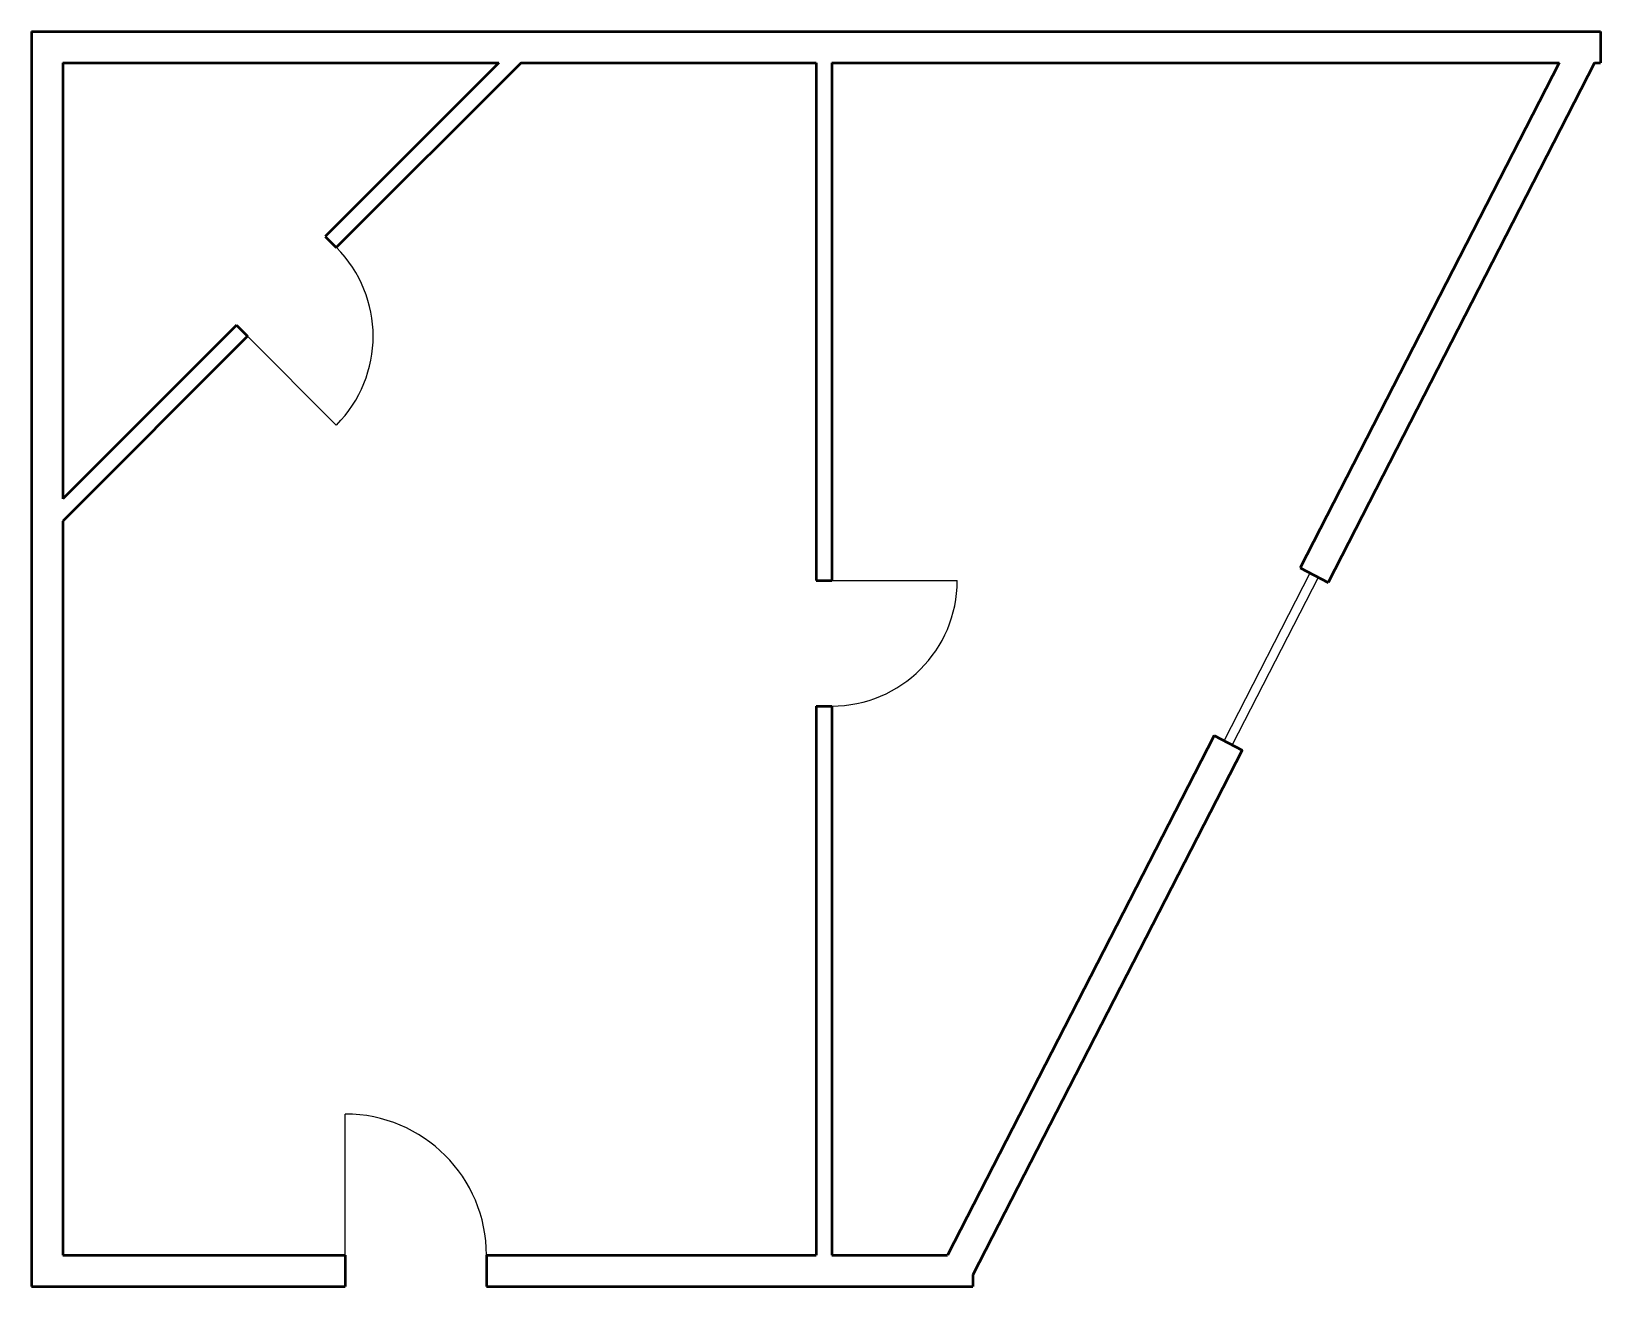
# Model space of a CAD drawing. Header units: centimetres. Extents: x 12000 to 13000, y 29200 to 30000.
import ezdxf

# ---------------------------------------------------------------- set-up
doc = ezdxf.new("R2010")
doc.units = ezdxf.units.CM
doc.layers.add('A-DOOR', color=3, linetype='CONTINUOUS')
doc.layers.add('A-GLAZ', color=4, linetype='CONTINUOUS')
doc.layers.add('A-WALL', color=7, linetype='CONTINUOUS', lineweight=50)

msp = doc.modelspace()

# ---------------------------------------------------------------- linework, layer by layer
at = {"layer": 'A-DOOR'}
for p, q in [((12137.8, 29805.7), (12194.3, 29749.1)), ((12510, 29650), (12590, 29650)), ((12200, 29220), (12200, 29310))]:
    msp.add_line(p, q, dxfattribs=at)
for centre, radius, start, end in [((12137.8, 29805.7), 80, -45, 45), ((12510, 29650), 80, -90, 0), ((12200, 29220), 90, 0, 90)]:
    msp.add_arc(centre, radius, start, end, dxfattribs=at)
at = {"layer": 'A-GLAZ'}
for p, q in [((12814.7, 29654.8), (12760, 29548)), ((12820, 29652), (12765.3, 29545.2))]:
    msp.add_line(p, q, dxfattribs=at)
at = {"layer": 'A-WALL'}
for p, q in [((12000, 30000), (13000, 30000)), ((12000, 30000), (12000, 29200)), ((13000, 30000), (13000, 29980)), ((12020, 29980), (12297.9, 29980)), ((12020, 29980), (12020, 29702.1)), ((12297.9, 29980), (12187.2, 29869.3)), ((12312.1, 29980), (12194.3, 29862.2)), ((12312.1, 29980), (12500, 29980)), ((12500, 29980), (12500, 29650)), ((12510, 29980), (12973.6, 29980)), ((12510, 29980), (12510, 29650)), ((12973.6, 29980), (12808.5, 29658)), ((12996.1, 29980), (12826.3, 29648.8)), ((12996.1, 29980), (13000, 29980)), ((12187.2, 29869.3), (12194.3, 29862.2)), ((12130.7, 29812.8), (12020, 29702.1)), ((12130.7, 29812.8), (12137.8, 29805.7)), ((12137.8, 29805.7), (12020, 29687.9)), ((12020, 29687.9), (12020, 29220)), ((12500, 29650), (12510, 29650)), ((12808.5, 29658), (12826.3, 29648.8)), ((12500, 29570), (12500, 29220)), ((12500, 29570), (12510, 29570)), ((12510, 29570), (12510, 29220)), ((12753.7, 29551.2), (12583.9, 29220)), ((12753.7, 29551.2), (12771.5, 29542)), ((12771.5, 29542), (12600, 29207.6)), ((12020, 29220), (12200, 29220)), ((12200, 29220), (12200, 29200)), ((12290, 29220), (12500, 29220)), ((12290, 29220), (12290, 29200)), ((12510, 29220), (12583.9, 29220)), ((12000, 29200), (12200, 29200)), ((12290, 29200), (12600, 29200)), ((12600, 29207.6), (12600, 29200))]:
    msp.add_line(p, q, dxfattribs=at)

doc.saveas('drawing.dxf')
